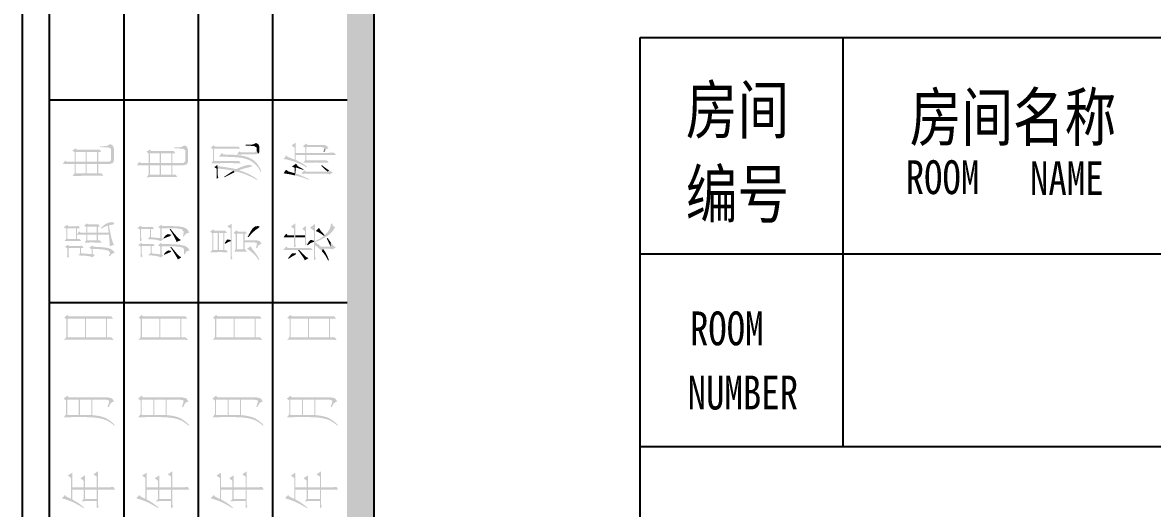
# Paper-space layout 'Layout1' of a CAD drawing. Header units: millimetres. Extents: x 0 to 841, y -74 to 594.
# Drawn here: x 0 to 83.5, y 509.8 to 545.7 of the extents above; entities that cross this region are included whole.
import ezdxf
from ezdxf.enums import TextEntityAlignment as Align

# ---------------------------------------------------------------- set-up
doc = ezdxf.new("R2010")
doc.units = ezdxf.units.MM
for name, color, linetype in [('IN0-03 装饰材料表$0$G-ANNO-NOTE-CHIN', 7, 'Continuous'), ('IN0-03 装饰材料表$0$G-SCHD-LW02-MCUT', 2, 'Continuous'), ('IN0-03 装饰材料表$0$TEXT', 2, 'Continuous'), ('TB_A1$0$上海中建-图名', 7, 'Continuous'), ('TB_A1$0$上海中建-图框', 24, 'Continuous'), ('TB_A1$0$上海中建-图框字体', 11, 'Continuous')]:
    doc.layers.add(name, color=color, linetype=linetype)
doc.styles.add('Aecom chinese title', font='simhei.ttf', dxfattribs={"width": 0.8})

# ---------------------------------------------------------------- blocks, each defined once
blk = doc.blocks.new('TB_A1$0$上海中建A1图框F版')
at = {"layer": 'TB_A1$0$上海中建-图框字体'}
h = blk.add_hatch(color=256, dxfattribs=at)
h.paths.add_polyline_path([(674.2, 53548.4), (674.8, 53552), (674.8, 53642.6), (668.7, 53662.2), (667.7, 53662.7), (649.6, 53674.3), (627.9, 53662.7), (606.8, 53659.2), (573, 53658.2), (573, 53652.2), (609.8, 53651.2), (633, 53650.1), (636.5, 53649.6), (654.6, 53638.6), (654.6, 53557.5), (642, 53543.9), (636.5, 53543.4), (559.5, 53543.4), (559.5, 53615.9), (581.1, 53615.9), (569.5, 53633.5), (555.4, 53633), (534.8, 53633), (508.6, 53632.5), (476.4, 53632.5), (438.6, 53632.5), (403.4, 53632.5), (391.3, 53642.6), (368.1, 53626.5), (384.7, 53614.9), (384.7, 53543.4), (326.3, 53543.4), (314.8, 53553), (296.6, 53526.3), (323.3, 53526.8), (352, 53527.3), (382.2, 53527.3), (384.7, 53527.3), (384.7, 53458.3), (369.6, 53438.7), (398.3, 53439.2), (427, 53439.7), (455.7, 53440.2), (482.9, 53441.2), (511.6, 53440.7), (540.3, 53440.7), (569, 53440.2), (596.2, 53439.7), (584.6, 53457.3), (559.5, 53457.3), (559.5, 53527.3), (641.5, 53527.3), (665.2, 53532.8)])
h.paths.add_polyline_path([(551.4, 53543.4), (474.9, 53543.4), (474.9, 53615.9), (551.4, 53615.9)], flags=16)
h.paths.add_polyline_path([(551.4, 53527.3), (551.4, 53457.3), (474.9, 53457.3), (474.9, 53527.3)], flags=17)
h.paths.add_polyline_path([(466.3, 53543.4), (393.3, 53543.4), (393.3, 53615.9), (466.3, 53615.9)], flags=16)
h.paths.add_polyline_path([(466.3, 53527.3), (466.3, 53457.3), (393.3, 53457.3), (393.3, 53527.3)], flags=17)
h = blk.add_hatch(color=256, dxfattribs=at)
h.paths.add_polyline_path([(1222, 53539.4), (1222.5, 53542.9), (1222.5, 53633.5), (1216.4, 53653.4), (1197.4, 53665.3), (1175.7, 53653.7), (1155.1, 53650.1), (1120.8, 53649.1), (1120.8, 53643.1), (1157.6, 53642.1), (1180.8, 53641.1), (1184.3, 53640.6), (1202.4, 53629.5), (1202.4, 53548.4), (1189.8, 53534.8), (1184.3, 53534.3), (1107.8, 53534.3), (1107.8, 53606.8), (1129.4, 53606.8), (1117.3, 53624.5), (1103.2, 53624), (1082.6, 53624), (1056.4, 53623.5), (1024.2, 53623.5), (986.4, 53623.5), (951.2, 53623.5), (939.6, 53633.5), (915.9, 53617.4), (932.5, 53605.8), (932.5, 53534.3), (874.6, 53534.3), (862.6, 53543.9), (844.4, 53517.2), (871.1, 53517.7), (899.8, 53518.2), (930, 53518.2), (932.5, 53518.2), (932.5, 53449.3), (917.9, 53429.6), (946.1, 53430.1), (974.8, 53430.6), (1003.5, 53431.1), (1030.7, 53432.1), (1059.4, 53431.6), (1088.1, 53431.6), (1116.8, 53431.1), (1144, 53430.6), (1132.4, 53448.2), (1107.8, 53448.2), (1107.8, 53518.2), (1189.3, 53518.2), (1213, 53523.8)])
h.paths.add_polyline_path([(1099.2, 53534.3), (1022.7, 53534.3), (1022.7, 53606.8), (1099.2, 53606.8)], flags=16)
h.paths.add_polyline_path([(1099.2, 53518.2), (1099.2, 53448.2), (1022.7, 53448.2), (1022.7, 53518.2)], flags=17)
h.paths.add_polyline_path([(1014.1, 53534.3), (941.1, 53534.3), (941.1, 53606.8), (1014.1, 53606.8)], flags=16)
h.paths.add_polyline_path([(1014.1, 53518.2), (1014.1, 53448.2), (941.1, 53448.2), (941.1, 53518.2)], flags=17)
for points in [[(1391.2, 53649.1), (1407.8, 53637.3), (1407.8, 53549.9), (1414.5, 53665.3)], [(1394.5, 53532.3), (1422.1, 53532.8), (1450.1, 53533.3), (1478.1, 53533.7), (1507.1, 53533.7), (1508, 53533.7), (1537.9, 53533.7), (1566.4, 53533.3), (1594, 53532.8), (1614.4, 53532.3), (1599.7, 53548.9), (1416.4, 53548.9), (1416.4, 53639.6), (1414.5, 53665.3), (1407.8, 53549.9)], [(1649.5, 53669.1), (1649.5, 53662.9), (1684.2, 53662), (1707.9, 53660.1), (1712.7, 53659.6), (1730.7, 53648.7), (1731.2, 53646.8), (1731.2, 53625.9), (1743.1, 53602.6), (1751.2, 53617.8), (1751.2, 53657.2), (1743.1, 53673.8), (1726, 53682.9), (1706, 53672.4), (1685.2, 53670), (1651, 53669.1)], [(2099.3, 53594), (2138.2, 53594), (2173.8, 53594), (2206.1, 53594), (2235.6, 53594), (2261.7, 53593.6), (2285, 53593.6), (2304.9, 53593.1), (2319.2, 53593.1), (2302.1, 53610.7), (2295.9, 53610.2), (2282.6, 53610.2), (2262.6, 53609.7), (2235.1, 53609.7), (2200.9, 53609.7), (2159.6, 53609.2), (2111.1, 53609.2), (2099.3, 53609.2), (2099.3, 53652.5)], [(1451.5, 53581.2), (1473.3, 53581.2), (1500.4, 53580.8), (1532.2, 53579.8), (1549.3, 53578.9), (1581.6, 53577), (1610.1, 53574.1), (1635.3, 53569.4), (1651, 53565.1), (1675.7, 53556.1), (1697.5, 53544.2), (1715.5, 53529.5), (1716, 53529), (1731.2, 53513.3), (1744, 53496.7), (1755.4, 53477.7), (1759.2, 53470.6), (1765.9, 53471.5), (1755.9, 53494.3), (1745, 53514.3), (1733.1, 53530.9), (1720.3, 53544.7), (1714.6, 53549.9), (1696.1, 53563.2), (1674.2, 53574.1), (1648.1, 53583.1), (1636.2, 53586), (1616.8, 53589.8), (1593.5, 53592.6), (1566.4, 53595), (1536, 53596.4), (1501.4, 53597.4), (1484.7, 53597.8), (1472.9, 53608.3)], [(1584.5, 53596.4), (1612.5, 53597.4), (1634.3, 53597.8), (1717.9, 53597.8), (1743.1, 53602.6), (1731.2, 53625.9), (1717.9, 53613), (1714.6, 53613), (1614.4, 53613), (1603, 53621.1)], [(1417.8, 53504.3), (1434.4, 53492.9), (1434.4, 53416.9), (1447.7, 53426.4), (1442.9, 53445.4), (1442.9, 53449.7), (1442.9, 53493.8), (1439.6, 53519.5)], [(1439.6, 53519.5), (1442.9, 53493.8), (1479.5, 53490), (1510.4, 53486.2), (1535.6, 53482.4), (1555.5, 53478.6), (1559.3, 53477.7), (1566.9, 53465.8), (1581.1, 53471.5), (1606.3, 53464.9), (1631, 53456.8), (1655.2, 53447.8), (1679, 53437.3), (1702.7, 53426.4), (1726, 53414.1), (1731.2, 53411.2), (1737.9, 53413.6), (1717, 53427.8), (1695.6, 53440.7), (1673.3, 53452.5), (1650.5, 53463), (1626.3, 53472.5), (1601.6, 53480.5), (1599.7, 53481), (1585.4, 53491.9), (1579.7, 53489.1), (1556.9, 53494.3), (1531.8, 53498.6), (1504.2, 53503.3), (1473.8, 53507.6), (1451.5, 53510.5)], [(1929.3, 53457.7), (1946.4, 53456.3), (1972.9, 53451.6), (2008.6, 53444), (2014.3, 53442.6), (2012.4, 53458.7), (1982.9, 53467.2), (1964.4, 53472.9), (1947.8, 53484.8)], [(1992.4, 53509), (2012.4, 53498.6), (2012.4, 53458.7), (2014.3, 53442.6), (2020.9, 53501.9), (2076, 53483.4), (2077.4, 53488.1), (2052.7, 53501.4), (2035.6, 53511.4), (2022.8, 53528), (2022.3, 53529.9)], [(2014.3, 53442.6), (2044.7, 53435), (2072.2, 53426.9), (2095.5, 53418.3), (2115.9, 53409.8), (2119.2, 53413.6), (2096, 53425.9), (2072.2, 53437.3), (2048.5, 53447.3), (2024.7, 53455.4), (2020.9, 53456.8), (2020.9, 53501.9)], [(2060.8, 53454.4), (2094.5, 53455.4), (2114, 53455.4), (2248.9, 53455.4), (2272.1, 53450.6), (2295.4, 53464.9), (2284.5, 53469.6), (2266.9, 53480.1), (2254.1, 53470.6), (2094.1, 53470.6), (2082.7, 53481)], [(2207.6, 53514.7), (2254.1, 53470.6), (2266.9, 53480.1), (2243.6, 53495.7), (2214.2, 53517.1), (2212.3, 53518.5)], [(1024.2, 53076.6), (1035.8, 53068.5), (1066.5, 53068.5), (1097.2, 53068), (1124.4, 53067.5), (1147.5, 53066.5), (1158.1, 53065.5), (1187.8, 53060.5), (1207.4, 53052.4), (1222, 53038.8), (1232.6, 53019.7), (1227.1, 53019.2), (1206.4, 53010.1), (1192.3, 52991.5), (1185.8, 52991.5), (1189.3, 53008.6), (1190.8, 53025.2), (1180.8, 53041.8), (1172.2, 53045.9), (1141, 53050.9), (1123.4, 53051.4), (1098.2, 53051.9), (1066.5, 53052.4), (1027.7, 53052.4), (1027.7, 52980.9), (1040.8, 52970.8), (1019.1, 52956.7), (1016.6, 52959.3), (989.4, 52967.3), (984.4, 52967.3), (958.7, 52969.8), (926, 52971.9), (941.1, 52990.5), (941.1, 53046.4), (876.1, 53046.4), (876.1, 52987), (876.1, 52982.9), (881.2, 52963.8), (867.6, 52954.2), (867.6, 53041.8), (849.5, 53054.4), (872.6, 53071), (884.2, 53061.5), (905.3, 53061.5), (935.1, 53062), (959.2, 53063), (972.8, 53046.4), (949.2, 53046.4), (949.2, 52985.9), (1019.1, 52978.9), (1019.1, 53049.9), (1002.5, 53060.5)], [(1512.8, 53065.9), (1537.9, 53050.7), (1537.9, 52965.3), (1537.9, 52956.2), (1537.9, 52818.5), (1551.2, 52828), (1546.5, 52846.5), (1546, 52851.3), (1546, 53085.4)], [(1664.3, 52989), (1669.5, 52986.6), (1690.9, 53009.4), (1709.4, 53028), (1725.5, 53041.7), (1738.3, 53050.3), (1741.2, 53051.7), (1753.1, 53063.6), (1742.6, 53068.3), (1720.3, 53066.9), (1702.7, 53053.1), (1692.8, 53038.9), (1682.3, 53021.8), (1670.9, 53000.9)], [(1984.3, 53064.5), (2007.6, 53048.4), (2007.6, 53000.4), (2007.6, 52985.2), (2007.6, 52910.6), (2020.9, 52920.1), (2016.2, 52939.1), (2015.7, 52943.4), (2015.7, 52985.2), (2015.7, 53000.4), (2015.7, 53087.8)], [(2067.5, 53048.4), (2087.4, 53033.2), (2087.4, 53000.4), (2087.4, 52985.2), (2087.4, 52923.5), (2100.7, 52933), (2096, 52952), (2096, 52956.2), (2096, 53070.2)], [(2125.9, 53056.4), (2153.9, 53033.2), (2153.9, 52959.6), (2153.9, 52951.5), (2153.9, 52815.2), (2167.2, 52824.2), (2162.4, 52843.2), (2162.4, 52847.5), (2162.4, 52926.8), (2162.4, 52950.1), (2162.4, 52957.2), (2162.4, 53085.4)], [(2162.4, 52957.2), (2162.4, 52950.1), (2190.9, 52961.5), (2215.6, 52973.3), (2237.5, 52984.7), (2255.5, 52996.6), (2264.1, 53002.8), (2281.6, 53018.9), (2295.9, 53035.6), (2306.8, 53053.1), (2310.6, 53061.2), (2295.9, 53068.3), (2288.8, 53086.8), (2280.7, 53086.8), (2277.4, 53065.9), (2270.7, 53047.4), (2264.1, 53036.5), (2250.8, 53017.5), (2236.1, 53002.3), (2234.2, 53000.4), (2228.9, 52995.7), (2206.1, 52980), (2184.3, 52967.6), (2164.3, 52958.1)], [(1087.6, 53045.4), (1094.2, 53046.4), (1105.7, 53032.3), (1119.8, 53014.6), (1134.4, 52997.5), (1135.9, 52995), (1154.1, 52976.4), (1170.7, 52964.8), (1139, 52950.7), (1137, 52956.7), (1127.4, 52977.4), (1123.9, 52984.9), (1115.3, 53000), (1103.2, 53020.2)], [(1386.4, 52874.6), (1414.5, 52875), (1442.5, 52875.5), (1449.6, 52875.5), (1442.9, 52890.7), (1411.1, 52890.7), (1411.1, 53018), (1409.7, 53044.6), (1403.1, 52893.1)], [(1409.7, 53044.6), (1411.1, 53018), (1442.9, 53018), (1442.9, 52890.7), (1449.6, 52875.5), (1451.5, 53018), (1484.7, 53018), (1484.7, 52890.7), (1492.8, 53018), (1511.3, 53018), (1498, 53034.1), (1471.4, 53033.2), (1461.5, 53033.2), (1433, 53033.2), (1417.8, 53033.2)], [(1449.6, 52875.5), (1477.1, 52875.5), (1505.6, 52875), (1518, 52874.6), (1506.1, 52890.7), (1492.8, 52890.7), (1492.8, 53018), (1484.7, 52890.7), (1451.5, 52890.7), (1451.5, 53018)], [(1559.3, 53018), (1576.4, 53007.5), (1576.4, 52897.8), (1583, 53037.9)], [(1564.5, 52880.3), (1657.6, 52880.3), (1647.6, 52895.5), (1641, 52895.5), (1641, 52948.2), (1632.9, 52895.5), (1584.5, 52895.5), (1584.5, 53012.3), (1583, 53037.9), (1576.4, 52897.8)], [(1583, 53037.9), (1584.5, 53012.3), (1632.9, 53012.3), (1632.9, 52895.5), (1641, 52948.2), (1641, 53012.3), (1659.5, 53012.3), (1646.2, 53028.4), (1623.4, 53027.5), (1591.1, 53027.5)], [(1929.3, 52984.3), (1949.2, 52984.7), (1978.2, 52985.2), (2007.6, 52985.2), (2007.6, 53000.4), (1959.2, 53000.4), (1949.2, 53013.2)], [(2015.7, 53000.4), (2015.7, 52985.2), (2087.4, 52985.2), (2087.4, 53000.4)], [(2248.9, 52978.1), (2277.4, 52916.3), (2279.7, 52946.3), (2262.2, 52971), (2255.5, 52980.5)], [(647.1, 52900.9), (629.4, 52906.4), (608.8, 52909.4), (582.6, 52912.4), (550.4, 52914.5), (524.7, 52915.5), (516.2, 52923.5), (493, 52908.4), (509.6, 52896.8), (509.6, 52860.6), (433.1, 52867.6), (433.1, 52906.4), (451.2, 52906.4), (439.6, 52922.5), (418.5, 52922), (390.8, 52921.5), (357.1, 52921.5), (345, 52921.5), (334.9, 52929.6), (313.3, 52914.5), (331.4, 52902.9), (331.4, 52833.9), (345, 52843), (339.9, 52856), (339.9, 52906.4), (425, 52906.4), (425, 52867.6), (412.9, 52851.5), (443.1, 52850), (470.8, 52848.5), (476.4, 52848), (506.6, 52842.5), (516.2, 52837.4), (534.8, 52853.5), (518.2, 52862.1), (518.2, 52900.4), (557.4, 52898.3), (586.6, 52895.8), (605.8, 52893.8), (607.8, 52893.3), (635.5, 52886.3), (639.5, 52884.2), (646.1, 52867.6), (637.5, 52849), (636.5, 52846.5), (643, 52844.5), (659.1, 52862.6), (680.3, 52870.7), (682.8, 52871.2), (667.2, 52888.8)], [(876.1, 52943.7), (887.7, 52935.6), (917.9, 52935.6), (947.6, 52936.1), (967.8, 52936.6), (975.8, 52920.5), (954.2, 52920.5), (954.2, 52866.6), (1019.1, 52859.6), (1019.1, 52916), (1001, 52927.5), (1024.2, 52943.7), (1032.7, 52935.6), (1061.4, 52935.6), (1092.1, 52934.6), (1118.8, 52933.6), (1142.5, 52932.1), (1154.6, 52931.1), (1184.3, 52926), (1205.9, 52919.5), (1205.9, 52919), (1224.1, 52905.9), (1235.6, 52886.8), (1228.6, 52887.3), (1211.5, 52880.7), (1198.9, 52859.6), (1192.3, 52861.1), (1193.8, 52870.7), (1194.3, 52893.3), (1187.3, 52905.4), (1176.7, 52910.9), (1146, 52917), (1144, 52917), (1124.4, 52918), (1098.7, 52918.5), (1066.5, 52919), (1027.7, 52919.5), (1027.7, 52859.6), (1040.8, 52850.5), (1022.7, 52836.4), (1018.1, 52838.9), (990.9, 52847), (987.4, 52847.5), (962.2, 52850.5), (929.5, 52852.5), (946.1, 52870.1), (946.1, 52920.5), (881.2, 52920.5), (881.2, 52868.1), (881.2, 52864.1), (886.2, 52844.5), (872.6, 52835.4), (872.6, 52917), (854.5, 52927.5)], [(1092.6, 52912.4), (1099.2, 52913.4), (1109.8, 52901.4), (1124.4, 52884.2), (1139, 52866.6), (1157.6, 52847.5), (1174.2, 52837.4), (1149, 52821.3), (1134.4, 52847), (1120.3, 52870.1), (1109.3, 52888.3), (1099.7, 52902.4)], [(1494.7, 52939.6), (1501.4, 52938.7), (1521.3, 52951), (1537.9, 52956.2), (1537.9, 52965.3), (1515.6, 52969.5), (1511.3, 52966.7), (1499.5, 52950.5)], [(1927.4, 52890.7), (1944, 52891.2), (1968.2, 52891.7), (2001.4, 52892.1), (2035.6, 52892.1), (2045.6, 52892.1), (2077.4, 52891.7), (2105.9, 52891.7), (2132.5, 52891.2), (2145.8, 52890.7), (2130.6, 52907.3), (1959.2, 52907.3), (1949.2, 52917.8)], [(2035.6, 52892.1), (2053.2, 52867.9), (2067.5, 52847.5), (2078.4, 52831.3), (2086, 52818.5), (2087.4, 52815.2), (2114, 52831.3), (2096, 52840.8), (2086, 52849.9), (2070.8, 52864.6), (2055.1, 52881.7), (2045.6, 52892.1)], [(2102.6, 52928.2), (2107.3, 52925.8), (2129.7, 52942.5), (2135.8, 52945.8), (2153.9, 52951.5), (2153.9, 52959.6), (2132.5, 52966.7), (2127.3, 52964.3), (2115.9, 52952), (2103.6, 52930.1)], [(2162.4, 52950.1), (2162.4, 52926.8), (2181, 52913), (2198.1, 52897.8), (2213.7, 52882.2), (2220.9, 52901.2), (2270.7, 52901.2), (2288.8, 52896.4), (2317.3, 52909.2), (2307.3, 52915.4), (2294.9, 52927.7), (2279.7, 52946.3), (2277.4, 52916.3), (2205.7, 52916.3), (2187.6, 52931.5), (2168.6, 52945.8)], [(2213.7, 52882.2), (2228, 52865.5), (2240.3, 52848), (2251.2, 52829.4), (2258.8, 52813.8), (2265.5, 52816.1), (2257.4, 52838), (2248.4, 52858.4), (2238.4, 52876), (2228, 52892.1), (2220.9, 52901.2)], [(1962.5, 52829), (1967.7, 52826.6), (1991.9, 52842.7), (2011.9, 52852.7), (2015.7, 52854.6), (2022.8, 52864.6), (2019, 52866.5), (1994.3, 52867.4), (1983.9, 52857.9), (1968.2, 52836.6)]]:
    blk.add_hatch(color=256, dxfattribs=at).paths.add_polyline_path(points)
for points in [[(1414.5, 53665.3), (1416.4, 53639.6), (1609.6, 53639.6), (1597.8, 53656.3), (1580.7, 53655.8), (1559.3, 53655.3), (1533.7, 53655.3), (1503.7, 53654.8), (1469.5, 53654.8), (1431.1, 53654.8), (1424.4, 53654.8)], [(2096, 53678.1), (2099.3, 53594), (2099.3, 53652.5), (2209, 53652.5), (2230.8, 53647.2), (2232.3, 53616.4), (2246.5, 53637.7), (2262.2, 53645.3), (2247, 53662.9), (2228.9, 53667.7), (2105.9, 53667.7)], [(2225.6, 53617.8), (2232.3, 53616.4), (2230.8, 53647.2), (2230.8, 53645.3), (2228.5, 53628.7)], [(1489.5, 53432.1), (1492.8, 53428.8), (1521.3, 53443.5), (1546, 53455.8), (1566.9, 53465.8), (1559.3, 53477.7), (1541.7, 53466.8), (1521.8, 53453.9), (1499, 53438.8)], [(1585.4, 53491.9), (1599.7, 53481), (1624.4, 53489.6), (1650, 53497.2), (1670.9, 53501.9), (1698.5, 53510.9), (1696.1, 53517.1), (1671.9, 53520.4), (1657.6, 53518.5), (1639.1, 53513.3), (1615.3, 53504.8)], [(2167.2, 53031.8), (2184.8, 53024.6), (2206.1, 53011.8), (2228.9, 52995.7), (2234.2, 53000.4), (2217.5, 53019.9), (2204.2, 53034.1), (2192.8, 53052.6), (2192.4, 53055.5)], [(1074, 53009.1), (1099.3, 53004.3), (1089.1, 52993), (1071, 52987.5), (1044.3, 52976.4), (1040.8, 52978.9), (1044.3, 52983.4), (1057.4, 52999.5)], [(1386.4, 53026.1), (1403.1, 53014.7), (1403.1, 52893.1), (1409.7, 53044.6)], [(1079.1, 52888.8), (1099.2, 52884.2), (1092.6, 52875.2), (1077.5, 52869.6), (1049.3, 52856), (1044.3, 52858.6), (1047.3, 52863.1), (1060.9, 52879.7)]]:
    blk.add_hatch(color=256, dxfattribs=at).paths.add_polyline_path(points, flags=17)
h = blk.add_hatch(color=256, dxfattribs=at)
h.paths.add_polyline_path([(1929.3, 53564.1), (1950.6, 53560.8), (1976.7, 53554.6), (2007.6, 53545.1), (2010.9, 53544.2), (2037.1, 53534.2), (2061.3, 53523.8), (2083.6, 53512.4), (2100.7, 53501.9), (2104, 53506.7), (2086.9, 53520), (2067.5, 53532.8), (2044.7, 53545.6), (2020, 53558), (2019, 53558), (2019, 53594), (2019, 53609.2), (2019, 53685.2), (2010.9, 53560.3), (1979.1, 53572.2), (1962.5, 53578.9), (1951.1, 53590.7)])
h.paths.add_polyline_path([(2019, 53609.2), (2019, 53594), (2090.7, 53594), (2090.7, 53555.6), (2090.7, 53609.2)], flags=16)
h = blk.add_hatch(color=256, dxfattribs=at)
h.paths.add_polyline_path([(1989.1, 53664.3), (2010.9, 53649.1), (2010.9, 53560.3), (2019, 53685.2)], flags=17)
h.paths.add_polyline_path([(2019, 53609.2), (2019, 53594), (2090.7, 53594), (2090.7, 53555.6), (2090.7, 53609.2)], flags=16)
h = blk.add_hatch(color=256, dxfattribs=at)
h.paths.add_polyline_path([(2019, 53609.2), (2019, 53594), (2090.7, 53594), (2090.7, 53555.6), (2090.7, 53609.2)], flags=16)
h.paths.add_polyline_path([(2076, 53537.1), (2103.6, 53537.5), (2131.6, 53538), (2160.1, 53538), (2167.2, 53538.5), (2195.2, 53538), (2223.2, 53538), (2251.2, 53537.5), (2265.5, 53537.1), (2248.9, 53554.6), (2233.7, 53554.2), (2212.3, 53553.7), (2185.2, 53553.7), (2152.5, 53553.7), (2113.5, 53553.2), (2099.3, 53553.2), (2099.3, 53594), (2096, 53678.1), (2090.7, 53609.2), (2090.7, 53555.6)])
h = blk.add_hatch(color=256, dxfattribs=at)
h.paths.add_polyline_path([(2019, 53609.2), (2019, 53594), (2090.7, 53594), (2090.7, 53555.6), (2090.7, 53609.2)], flags=16)
h.paths.add_polyline_path([(2072.7, 53658.6), (2090.7, 53647.7), (2090.7, 53609.2), (2096, 53678.1)], flags=17)
h = blk.add_hatch(color=256, dxfattribs=at)
h.paths.add_polyline_path([(648.6, 53019.2), (644, 53041.8), (639, 53068), (638, 53074.1), (664.7, 53078.6), (677.8, 53083.6), (674.8, 53094.2), (651.1, 53097.7), (625.9, 53089.7), (619.9, 53087.1), (603.3, 53076.1), (582.6, 53059), (576.6, 53053.4), (581.1, 53049.9), (606.3, 53063), (629.5, 53071.8), (632.5, 53053.9), (635, 53033.3), (636.5, 53020.7), (556.4, 53020.7), (556.4, 53065), (571.5, 53065), (561.5, 53081.1), (539.3, 53080.6), (509.1, 53080.1), (486.4, 53080.1), (476.4, 53088.2), (454.7, 53072), (471.3, 53061.5), (471.3, 53020.7), (428, 53020.7), (418, 53028.7), (403.4, 53010.1), (403.4, 53051.9), (423, 53051.9), (415, 53068.5), (396.3, 53067.5), (365.6, 53067), (338.4, 53067), (328.4, 53076.6), (304.7, 53059), (323.3, 53048.4), (323.3, 52976.4), (309.7, 52957.8), (338.4, 52958.3), (367.1, 52958.8), (373.2, 52958.8), (403.4, 52958.3), (430.6, 52957.8), (433.1, 52957.8), (421.5, 52973.9), (403.4, 52973.9), (403.4, 53005.6), (471.3, 53005.6), (471.3, 52964.3), (458.3, 52945.7), (481.4, 52946.7), (513.1, 52947.2), (543.8, 52946.7), (571.5, 52946.2), (584.6, 52945.7), (571.5, 52962.3), (556.4, 52962.3), (556.4, 53005.6), (638, 53005.6), (640, 52983.9), (642, 52963.3), (643.5, 52943.7), (644.5, 52924.5), (644.5, 52920), (676.3, 52928.6), (668.7, 52943.2), (661.2, 52965.3), (659.6, 52970.3), (656.1, 52983.4), (652.6, 53000)])
h.paths.add_polyline_path([(547.9, 53005.6), (547.9, 52962.3), (479.9, 52962.3), (479.9, 53005.6)], flags=16)
h.paths.add_polyline_path([(547.9, 53020.7), (479.9, 53020.7), (479.9, 53065), (547.9, 53065)], flags=16)
h.paths.add_polyline_path([(394.8, 52973.9), (331.4, 52973.9), (331.4, 53051.9), (394.8, 53051.9)], flags=17)
h = blk.add_hatch(color=256, dxfattribs=at)
h.paths.add_polyline_path([(1641, 52948.2), (1716, 52948.2), (1732.6, 52942), (1734.5, 52905.9), (1745.5, 52927.3), (1762.1, 52935.3), (1767.8, 52935.3), (1755.4, 52954.8), (1751.2, 52958.6), (1731.2, 52962.9), (1641, 52962.9), (1641, 53012.3)])
h.paths.add_polyline_path([(1726, 52905.9), (1734.5, 52905.9), (1732.6, 52942), (1731.7, 52928.2)], flags=16)
h = blk.add_hatch(color=256, dxfattribs=at)
h.paths.add_polyline_path([(1659.5, 52900.2), (1675.2, 52891.2), (1697.5, 52872.7), (1699.4, 52870.8), (1716.5, 52855.1), (1730.7, 52838.5), (1743.1, 52820.9), (1744.5, 52818.5), (1751.2, 52820.9), (1740.7, 52839.9), (1729.8, 52857.9), (1717.4, 52875), (1716, 52876.9), (1698.5, 52898.8), (1692.8, 52905.9), (1687.5, 52920.1)])
h.paths.add_polyline_path([(1726, 52905.9), (1734.5, 52905.9), (1732.6, 52942), (1731.7, 52928.2)], flags=16)
h = blk.add_hatch(color=256, dxfattribs=at)
h.paths.add_polyline_path([(572.3, 52228.3), (544.1, 52228.3), (516.9, 52228.3), (490.2, 52228.3), (480.6, 52228.3), (453.9, 52228.3), (426.8, 52228.3), (398.1, 52228.3), (368.9, 52227.7), (338.6, 52227.7), (307.4, 52227.2), (324, 52248.4), (324, 52380.3), (307.4, 52391.9), (332.1, 52411.5), (342.2, 52399.9), (567.2, 52399.9), (600, 52399.9), (628.7, 52400.4), (655.3, 52400.9), (668.4, 52383.8), (623.6, 52383.8), (623.6, 52244.9), (656.8, 52244.9), (673.5, 52227.2), (661.4, 52227.2), (630.7, 52227.7), (601, 52228.3)])
h.paths.add_polyline_path([(460.5, 52383.8), (332.1, 52383.8), (332.1, 52244.9), (460.5, 52244.9)], flags=16)
h.paths.add_polyline_path([(615.6, 52383.8), (468.5, 52383.8), (468.5, 52244.9), (615.6, 52244.9)], flags=16)
h = blk.add_hatch(color=256, dxfattribs=at)
h.paths.add_polyline_path([(1122.3, 52228.3), (1094.1, 52228.3), (1066.9, 52228.3), (1040.2, 52228.3), (1030.6, 52228.3), (1003.9, 52228.3), (976.8, 52228.3), (948.1, 52228.3), (918.9, 52227.7), (888.6, 52227.7), (857.4, 52227.2), (874, 52248.4), (874, 52380.3), (857.4, 52391.9), (882.1, 52411.5), (892.2, 52399.9), (1117.2, 52399.9), (1150, 52399.9), (1178.7, 52400.4), (1205.3, 52400.9), (1218.4, 52383.8), (1173.6, 52383.8), (1173.6, 52244.9), (1206.8, 52244.9), (1223.5, 52227.2), (1211.4, 52227.2), (1180.7, 52227.7), (1151, 52228.3)])
h.paths.add_polyline_path([(1010.5, 52383.8), (882.1, 52383.8), (882.1, 52244.9), (1010.5, 52244.9)], flags=16)
h.paths.add_polyline_path([(1165.6, 52383.8), (1018.5, 52383.8), (1018.5, 52244.9), (1165.6, 52244.9)], flags=16)
h = blk.add_hatch(color=256, dxfattribs=at)
h.paths.add_polyline_path([(1672.3, 52228.3), (1644.1, 52228.3), (1616.9, 52228.3), (1590.2, 52228.3), (1580.6, 52228.3), (1553.9, 52228.3), (1526.8, 52228.3), (1498.1, 52228.3), (1468.9, 52227.7), (1438.6, 52227.7), (1407.4, 52227.2), (1424, 52248.4), (1424, 52380.3), (1407.4, 52391.9), (1432.1, 52411.5), (1442.2, 52399.9), (1667.2, 52399.9), (1700, 52399.9), (1728.7, 52400.4), (1755.3, 52400.9), (1768.4, 52383.8), (1723.6, 52383.8), (1723.6, 52244.9), (1756.8, 52244.9), (1773.5, 52227.2), (1761.4, 52227.2), (1730.7, 52227.7), (1701, 52228.3)])
h.paths.add_polyline_path([(1560.5, 52383.8), (1432.1, 52383.8), (1432.1, 52244.9), (1560.5, 52244.9)], flags=16)
h.paths.add_polyline_path([(1715.6, 52383.8), (1568.5, 52383.8), (1568.5, 52244.9), (1715.6, 52244.9)], flags=16)
h = blk.add_hatch(color=256, dxfattribs=at)
h.paths.add_polyline_path([(2305.3, 52400.9), (2278.7, 52400.4), (2250, 52399.9), (2217.2, 52399.9), (1992.2, 52399.9), (1982.1, 52411.5), (1957.4, 52391.9), (1974, 52380.3), (1974, 52248.4), (1957.4, 52227.2), (1988.6, 52227.7), (2018.9, 52227.7), (2048.1, 52228.3), (2076.8, 52228.3), (2103.9, 52228.3), (2130.6, 52228.3), (2140.2, 52228.3), (2166.9, 52228.3), (2194.1, 52228.3), (2222.3, 52228.3), (2251, 52228.3), (2280.7, 52227.7), (2311.4, 52227.2), (2323.5, 52227.2), (2306.8, 52244.9), (2273.6, 52244.9), (2273.6, 52383.8), (2318.4, 52383.8)])
h.paths.add_polyline_path([(2265.6, 52383.8), (2265.6, 52244.9), (2118.5, 52244.9), (2118.5, 52383.8)], flags=17)
h.paths.add_polyline_path([(2110.5, 52383.8), (2110.5, 52244.9), (1982.1, 52244.9), (1982.1, 52383.8)], flags=17)
h = blk.add_hatch(color=256, dxfattribs=at)
h.paths.add_polyline_path([(677, 51592.9), (667.4, 51601.4), (648.3, 51616), (627.1, 51629.1), (615.1, 51634.1), (589.9, 51642.7), (562.2, 51648.7), (555.6, 51649.7), (531, 51652.8), (502.3, 51654.8), (468.5, 51655.8), (454.4, 51655.8), (430.8, 51656.3), (404.1, 51655.8), (374.4, 51655.8), (341.7, 51655.3), (305.4, 51654.8), (322, 51677.9), (322, 51779.1), (303.9, 51792.2), (330.6, 51814.4), (340.7, 51801.3), (632.2, 51801.3), (655.3, 51796.8), (663.9, 51790.7), (677, 51770.1), (663.4, 51767.6), (648.8, 51754.5), (637.2, 51730.3), (628.7, 51731.3), (630.2, 51736.9), (637.2, 51760), (640.2, 51774.6), (639.7, 51778.6), (617.1, 51785.2), (515.4, 51785.2), (515.4, 51671), (549.6, 51666.9), (578.3, 51661.3), (602.5, 51654.3), (622.1, 51645.2), (627.1, 51642.2), (647.3, 51628.6), (665.4, 51613.5), (682, 51596.4)])
h.paths.add_polyline_path([(415.7, 51785.2), (330.6, 51785.2), (330.6, 51671.9), (415.7, 51671.9)], flags=16)
h.paths.add_polyline_path([(507.3, 51785.2), (423.7, 51785.2), (423.7, 51671.9), (448.9, 51671.9), (477.6, 51671.4), (507.3, 51670.9)], flags=16)
h = blk.add_hatch(color=256, dxfattribs=at)
h.paths.add_polyline_path([(1227, 51592.9), (1217.4, 51601.4), (1198.3, 51616), (1177.1, 51629.1), (1165.1, 51634.1), (1139.9, 51642.7), (1112.2, 51648.7), (1105.6, 51649.7), (1081, 51652.8), (1052.3, 51654.8), (1018.5, 51655.8), (1004.4, 51655.8), (980.8, 51656.3), (954.1, 51655.8), (924.4, 51655.8), (891.7, 51655.3), (855.4, 51654.8), (872, 51677.9), (872, 51779.1), (853.9, 51792.2), (880.6, 51814.4), (890.7, 51801.3), (1182.2, 51801.3), (1205.3, 51796.8), (1213.9, 51790.7), (1227, 51770.1), (1213.4, 51767.6), (1198.8, 51754.5), (1187.2, 51730.3), (1178.7, 51731.3), (1180.2, 51736.9), (1187.2, 51760), (1190.2, 51774.6), (1189.7, 51778.6), (1167.1, 51785.2), (1065.4, 51785.2), (1065.4, 51671), (1099.6, 51666.9), (1128.3, 51661.3), (1152.5, 51654.3), (1172.1, 51645.2), (1177.1, 51642.2), (1197.3, 51628.6), (1215.4, 51613.5), (1232, 51596.4)])
h.paths.add_polyline_path([(965.7, 51785.2), (880.6, 51785.2), (880.6, 51671.9), (965.7, 51671.9)], flags=16)
h.paths.add_polyline_path([(1057.3, 51785.2), (973.7, 51785.2), (973.7, 51671.9), (998.9, 51671.9), (1027.6, 51671.4), (1057.3, 51670.9)], flags=16)
h = blk.add_hatch(color=256, dxfattribs=at)
h.paths.add_polyline_path([(1777, 51592.9), (1767.4, 51601.4), (1748.3, 51616), (1727.1, 51629.1), (1715.1, 51634.1), (1689.9, 51642.7), (1662.2, 51648.7), (1655.6, 51649.7), (1631, 51652.8), (1602.3, 51654.8), (1568.5, 51655.8), (1554.4, 51655.8), (1530.8, 51656.3), (1504.1, 51655.8), (1474.4, 51655.8), (1441.7, 51655.3), (1405.4, 51654.8), (1422, 51677.9), (1422, 51779.1), (1403.9, 51792.2), (1430.6, 51814.4), (1440.7, 51801.3), (1732.2, 51801.3), (1755.3, 51796.8), (1763.9, 51790.7), (1777, 51770.1), (1763.4, 51767.6), (1748.8, 51754.5), (1737.2, 51730.3), (1728.7, 51731.3), (1730.2, 51736.9), (1737.2, 51760), (1740.2, 51774.6), (1739.7, 51778.6), (1717.1, 51785.2), (1615.4, 51785.2), (1615.4, 51671), (1649.6, 51666.9), (1678.3, 51661.3), (1702.5, 51654.3), (1722.1, 51645.2), (1727.1, 51642.2), (1747.3, 51628.6), (1765.4, 51613.5), (1782, 51596.4)])
h.paths.add_polyline_path([(1515.7, 51785.2), (1430.6, 51785.2), (1430.6, 51671.9), (1515.7, 51671.9)], flags=16)
h.paths.add_polyline_path([(1607.3, 51785.2), (1523.7, 51785.2), (1523.7, 51671.9), (1548.9, 51671.9), (1577.6, 51671.4), (1607.3, 51670.9)], flags=16)
h = blk.add_hatch(color=256, dxfattribs=at)
h.paths.add_polyline_path([(2327, 51592.9), (2317.4, 51601.4), (2298.3, 51616), (2277.1, 51629.1), (2265.1, 51634.1), (2239.9, 51642.7), (2212.2, 51648.7), (2205.6, 51649.7), (2181, 51652.8), (2152.3, 51654.8), (2118.5, 51655.8), (2104.4, 51655.8), (2080.8, 51656.3), (2054.1, 51655.8), (2024.4, 51655.8), (1991.7, 51655.3), (1955.4, 51654.8), (1972, 51677.9), (1972, 51779.1), (1953.9, 51792.2), (1980.6, 51814.4), (1990.7, 51801.3), (2282.2, 51801.3), (2305.3, 51796.8), (2313.9, 51790.7), (2327, 51770.1), (2313.4, 51767.6), (2298.8, 51754.5), (2287.2, 51730.3), (2278.7, 51731.3), (2280.2, 51736.9), (2287.2, 51760), (2290.2, 51774.6), (2289.7, 51778.6), (2267.1, 51785.2), (2165.4, 51785.2), (2165.4, 51671), (2199.6, 51666.9), (2228.3, 51661.3), (2252.5, 51654.3), (2272.1, 51645.2), (2277.1, 51642.2), (2297.3, 51628.6), (2315.4, 51613.5), (2332, 51596.4)])
h.paths.add_polyline_path([(2065.7, 51785.2), (1980.6, 51785.2), (1980.6, 51671.9), (2065.7, 51671.9)], flags=16)
h.paths.add_polyline_path([(2157.3, 51785.2), (2073.7, 51785.2), (2073.7, 51671.9), (2098.9, 51671.9), (2127.6, 51671.4), (2157.3, 51670.9)], flags=16)
h = blk.add_hatch(color=256, dxfattribs=at)
h.paths.add_polyline_path([(548.6, 50982.6), (548.6, 51035), (515.9, 51035), (484.2, 51035), (458, 51034.5), (437.3, 51034), (451.9, 51051.6), (451.9, 51120.1), (367.3, 51120.1), (367.3, 51048.1), (389.5, 51035), (410.6, 51022.4), (418.2, 51016.4), (436.8, 51002.3), (457, 50985.1), (451.9, 50982.6), (443.4, 50988.2), (422.2, 51000.3), (395.5, 51015.4), (391.5, 51017.4), (371.9, 51027.4), (348.2, 51037), (321, 51046.6), (290.8, 51056.1), (314, 51080.8), (320.5, 51070.2), (335.1, 51062.7), (358.8, 51051.6), (358.8, 51205.2), (334.1, 51224.3), (367.3, 51244.9), (367.3, 51137.7), (451.9, 51137.7), (451.9, 51185.5), (427.3, 51204.2), (460.5, 51225.3), (460.5, 51137.7), (548.6, 51137.7), (548.6, 51215.7), (523.9, 51233.4), (557.2, 51255.5), (557.2, 51137.7), (622.1, 51137.7), (644.8, 51137.7), (672, 51138.7), (683.5, 51119.1), (660.9, 51119.6), (630.7, 51120.1), (608.5, 51120.1), (557.2, 51120.1), (557.2, 51015.4), (557.2, 51011.3), (562.2, 50991.7)])
h.paths.add_polyline_path([(548.6, 51120.1), (460.5, 51120.1), (460.5, 51051.6), (548.6, 51051.6)], flags=16)
h = blk.add_hatch(color=256, dxfattribs=at)
h.paths.add_polyline_path([(1098.6, 50982.6), (1098.6, 51035), (1065.9, 51035), (1034.2, 51035), (1008, 51034.5), (987.3, 51034), (1001.9, 51051.6), (1001.9, 51120.1), (917.3, 51120.1), (917.3, 51048.1), (939.5, 51035), (960.6, 51022.4), (968.2, 51016.4), (986.8, 51002.3), (1007, 50985.1), (1001.9, 50982.6), (993.4, 50988.2), (972.2, 51000.3), (945.5, 51015.4), (941.5, 51017.4), (921.9, 51027.4), (898.2, 51037), (871, 51046.6), (840.8, 51056.1), (864, 51080.8), (870.5, 51070.2), (885.1, 51062.7), (908.8, 51051.6), (908.8, 51205.2), (884.1, 51224.3), (917.3, 51244.9), (917.3, 51137.7), (1001.9, 51137.7), (1001.9, 51185.5), (977.3, 51204.2), (1010.5, 51225.3), (1010.5, 51137.7), (1098.6, 51137.7), (1098.6, 51215.7), (1073.9, 51233.4), (1107.2, 51255.5), (1107.2, 51137.7), (1172.1, 51137.7), (1194.8, 51137.7), (1222, 51138.7), (1233.5, 51119.1), (1210.9, 51119.6), (1180.7, 51120.1), (1158.5, 51120.1), (1107.2, 51120.1), (1107.2, 51015.4), (1107.2, 51011.3), (1112.2, 50991.7)])
h.paths.add_polyline_path([(1098.6, 51120.1), (1010.5, 51120.1), (1010.5, 51051.6), (1098.6, 51051.6)], flags=16)
h = blk.add_hatch(color=256, dxfattribs=at)
h.paths.add_polyline_path([(1648.6, 50982.6), (1648.6, 51035), (1615.9, 51035), (1584.2, 51035), (1558, 51034.5), (1537.3, 51034), (1551.9, 51051.6), (1551.9, 51120.1), (1467.3, 51120.1), (1467.3, 51048.1), (1489.5, 51035), (1510.6, 51022.4), (1518.2, 51016.4), (1536.8, 51002.3), (1557, 50985.1), (1551.9, 50982.6), (1543.4, 50988.2), (1522.2, 51000.3), (1495.5, 51015.4), (1491.5, 51017.4), (1471.9, 51027.4), (1448.2, 51037), (1421, 51046.6), (1390.8, 51056.1), (1414, 51080.8), (1420.5, 51070.2), (1435.1, 51062.7), (1458.8, 51051.6), (1458.8, 51205.2), (1434.1, 51224.3), (1467.3, 51244.9), (1467.3, 51137.7), (1551.9, 51137.7), (1551.9, 51185.5), (1527.3, 51204.2), (1560.5, 51225.3), (1560.5, 51137.7), (1648.6, 51137.7), (1648.6, 51215.7), (1623.9, 51233.4), (1657.2, 51255.5), (1657.2, 51137.7), (1722.1, 51137.7), (1744.8, 51137.7), (1772, 51138.7), (1783.5, 51119.1), (1760.9, 51119.6), (1730.7, 51120.1), (1708.5, 51120.1), (1657.2, 51120.1), (1657.2, 51015.4), (1657.2, 51011.3), (1662.2, 50991.7)])
h.paths.add_polyline_path([(1648.6, 51120.1), (1560.5, 51120.1), (1560.5, 51051.6), (1648.6, 51051.6)], flags=16)
h = blk.add_hatch(color=256, dxfattribs=at)
h.paths.add_polyline_path([(2198.6, 50982.6), (2198.6, 51035), (2165.9, 51035), (2134.2, 51035), (2108, 51034.5), (2087.3, 51034), (2101.9, 51051.6), (2101.9, 51120.1), (2017.3, 51120.1), (2017.3, 51048.1), (2039.5, 51035), (2060.6, 51022.4), (2068.2, 51016.4), (2086.8, 51002.3), (2107, 50985.1), (2101.9, 50982.6), (2093.4, 50988.2), (2072.2, 51000.3), (2045.5, 51015.4), (2041.5, 51017.4), (2021.9, 51027.4), (1998.2, 51037), (1971, 51046.6), (1940.8, 51056.1), (1964, 51080.8), (1970.5, 51070.2), (1985.1, 51062.7), (2008.8, 51051.6), (2008.8, 51205.2), (1984.1, 51224.3), (2017.3, 51244.9), (2017.3, 51137.7), (2101.9, 51137.7), (2101.9, 51185.5), (2077.3, 51204.2), (2110.5, 51225.3), (2110.5, 51137.7), (2198.6, 51137.7), (2198.6, 51215.7), (2173.9, 51233.4), (2207.2, 51255.5), (2207.2, 51137.7), (2272.1, 51137.7), (2294.8, 51137.7), (2322, 51138.7), (2333.5, 51119.1), (2310.9, 51119.6), (2280.7, 51120.1), (2258.5, 51120.1), (2207.2, 51120.1), (2207.2, 51015.4), (2207.2, 51011.3), (2212.2, 50991.7)])
h.paths.add_polyline_path([(2198.6, 51120.1), (2110.5, 51120.1), (2110.5, 51051.6), (2198.6, 51051.6)], flags=16)
at = {"layer": 'TB_A1$0$上海中建-图框'}
for p, q in [((0, 0), (0, 59400)), ((200, 45700), (200, 58500)), ((750, 46500), (750, 58500)), ((1300, 46500), (1300, 58500)), ((1850, 46500), (1850, 58500)), ((2400, 54000), (200, 54000)), ((2400, 52500), (200, 52500))]:
    blk.add_line(p, q, dxfattribs=at)
blk.add_lwpolyline([(2600, 58300), (76000, 58300), (76000, 1100), (2600, 1100)], close=True, dxfattribs=at)
blk.add_trace([(2600, 58300), (2400, 58500), (2600, 1100), (2400, 900)], dxfattribs=at)
blk = doc.blocks.new('TB_A1', base_point=(71770.76, 112758.286))
at = {"layer": 'TB_A1$0$上海中建-图名', "xscale": 0.01, "yscale": 0.01, "zscale": 0.01}
blk.add_blockref('TB_A1$0$上海中建A1图框F版', (0, 0), dxfattribs=at)
blk = doc.blocks.new('A$Cabc3f542')
at = {"layer": 'IN0-03 装饰材料表$0$G-SCHD-LW02-MCUT'}
for p, q in [((1.717, -33.099), (425.222, -33.099)), ((1.717, -47.338), (425.222, -47.338))]:
    blk.add_line(p, q, dxfattribs=at)
at = {"layer": 'IN0-03 装饰材料表$0$TEXT'}
blk.add_line((16.717, -17.099), (16.717, -47.338), dxfattribs=at)
at = {"layer": 'IN0-03 装饰材料表$0$TEXT', "color": 3}
blk.add_lwpolyline([(1.717, -17.099), (425.222, -17.099), (425.222, -211.925), (1.717, -211.925), (1.717, -17.099)], dxfattribs=at)
at = {"layer": 'IN0-03 装饰材料表$0$G-ANNO-NOTE-CHIN', "style": 'Aecom chinese title', "width": 0.8}
for s, p in [('房间', (12.737, -24.191)), ('房间名称', (36.93, -24.734)), ('编号', (12.737, -30.415))]:
    blk.add_text(s, height=3.5, dxfattribs=at).set_placement(p, align=Align.RIGHT)
at = {"layer": 'IN0-03 装饰材料表$0$TEXT', "style": 'Aecom chinese title', "width": 0.8}
for s, p in [('ROOM', (24.075, -27.422)), ('NAME', (33.269, -27.488)), ('ROOM', (8.121, -38.599)), ('NUMBER', (9.313, -43.362))]:
    blk.add_text(s, height=2.5, dxfattribs=at).set_placement(p, align=Align.MIDDLE)

psp = doc.layouts.get("Layout1")

# ---------------------------------------------------------------- block references
for name, p in [('TB_A1', (71770.76, 112758.286)), ('A$Cabc3f542', (43.949, 561.72))]:
    psp.add_blockref(name, p)

doc.saveas('drawing.dxf')
